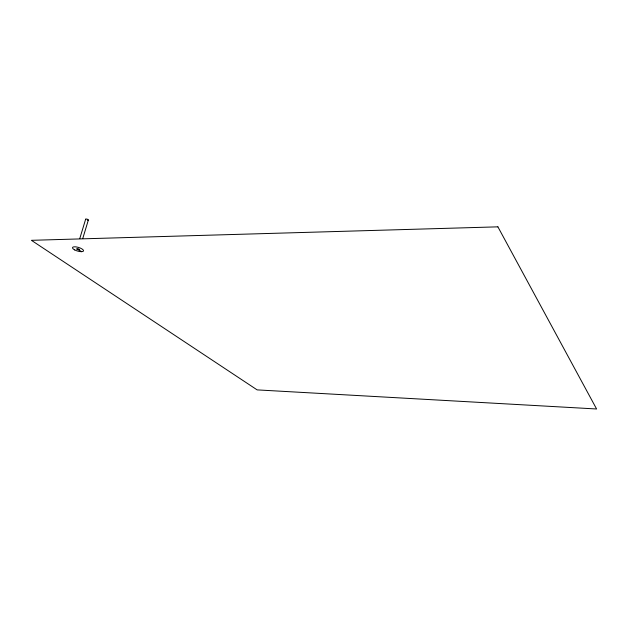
<?xml version="1.0" encoding="UTF-8"?>
<svg xmlns="http://www.w3.org/2000/svg" width="628" height="628" viewBox="0 0 628 628"><rect width="100%" height="100%" fill="white"/><g stroke="black" fill="none" stroke-linecap="round" stroke-linejoin="round"><path stroke-width="0.94" d="M82.755 238.53L88.344 220.067M79.756 238.632L85.644 219.227M78.021 249.253L81.53 251.687M85.753 219.525A1.413 0.502 17.3 0 1 86.444 219.023A1.413 0.502 17.3 0 1 88.234 219.769A1.413 0.502 17.3 0 1 87.535 220.271M497.894 226.841L31.4 240.32L257.142 389.886L596.6 408.985L497.894 226.841M74.74 249.952A5.778 1.884 16.7 0 0 83.548 250.91A5.778 1.884 16.7 0 0 75.752 246.851A5.778 1.884 16.7 0 0 74.74 249.952M77.22 249.426A1.429 0.463 16.7 0 0 79.387 249.661A1.429 0.463 16.7 0 0 77.456 248.657A1.429 0.463 16.7 0 0 77.22 249.426"/></g></svg>
